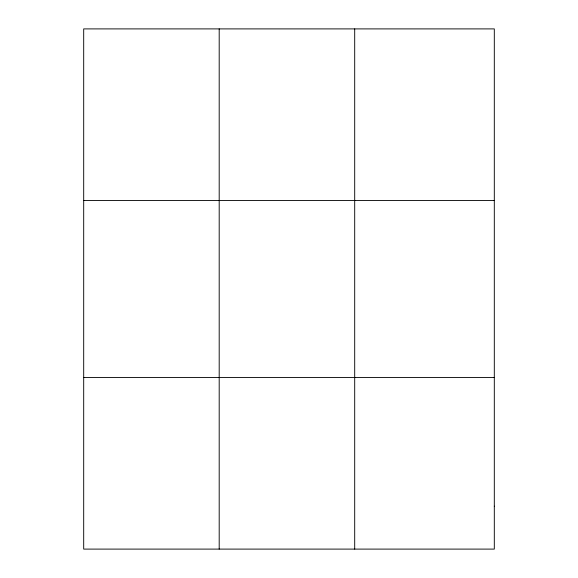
<?xml version="1.0" encoding="UTF-8"?>
<svg xmlns="http://www.w3.org/2000/svg" width="578" height="578" viewBox="0 0 578 578"><rect width="100%" height="100%" fill="white"/><g stroke="black" fill="none" stroke-linecap="round" stroke-linejoin="round"><path stroke-width="0.87" d="M219.192 549.1L219.192 28.9M354.697 549.1L354.697 28.9M83.694 200.566L494.306 200.566M83.694 377.434L494.306 377.434M494.306 506.184L494.306 549.1L83.694 549.1L83.694 28.9L494.306 28.9L494.306 506.184"/></g></svg>
